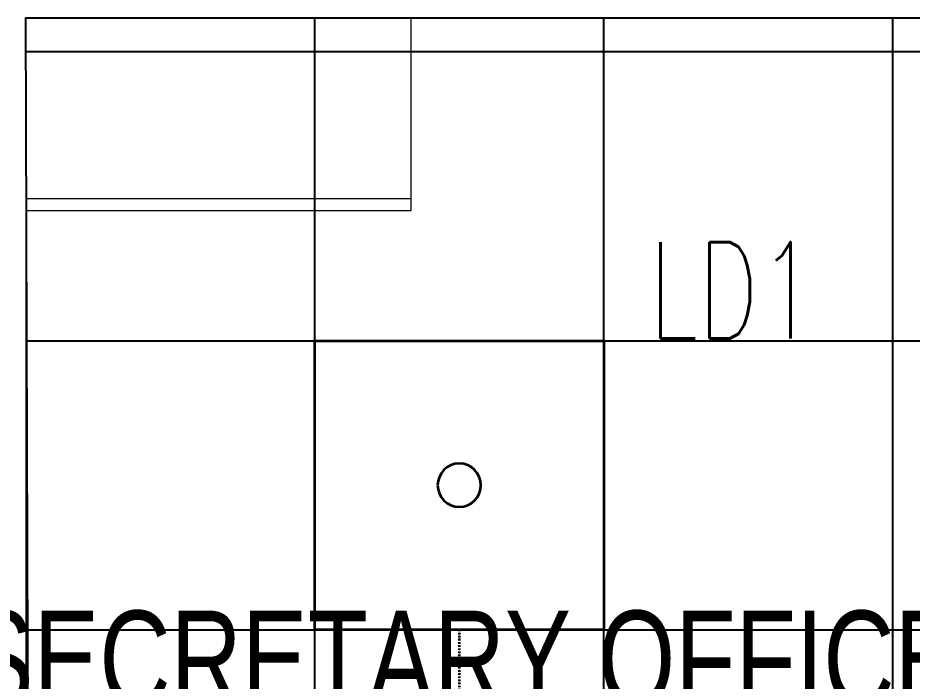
# Model space of a CAD drawing. Extents: x -12260 to 57327, y -29287 to 19916.
# Drawn here: x 39459 to 41316, y 884 to 2260 of the extents above; entities that cross this region are included whole.
import ezdxf
from ezdxf.enums import TextEntityAlignment as Align

# ---------------------------------------------------------------- set-up
doc = ezdxf.new("R2010")
doc.units = 0
doc.header["$LTSCALE"] = 0.25
doc.linetypes.add('DASHDOT', pattern=[25.4, 12.7, -6.35, 0, -6.35])
for name, color, linetype, lineweight in [('01-First Floor$0$72_EGR_BASE_TEXT', 252, 'Continuous', 5), ('01-First Floor$0$LOADING', 253, 'Continuous', 5), ('01-First Floor$0$Walls', 251, 'Continuous', 5), ('E-LITE-CIRC-NUMB', 6, 'Continuous', 25), ('E-LITE-CLNG', 150, 'Continuous', 35), ('E-LITE-CLNG-CNDT', 6, 'DASHDOT', 35), ('E-LITE-CTRL', 6, 'Continuous', 25), ('E-LITE-IDEN', 6, 'Continuous', 25)]:
    doc.layers.add(name, color=color, linetype=linetype, lineweight=lineweight)
doc.layers.add('01-First Floor$0$FALSE CEILING', color=251, linetype='Continuous')
doc.styles.add('01-First Floor$0$X3G_ENTITY_9EC9', font='swisscl.ttf', dxfattribs={"height": 0.2})
doc.styles.add('DC_SIMPLEX', font='SIMPLEX.shx', dxfattribs={"width": 0.7})

# ---------------------------------------------------------------- blocks, each defined once
blk = doc.blocks.new('01-First Floor$0$ME19011A-P')
for p, q in [((-0.425, 0), (0.425, 0)), ((-0.425, 0), (-0.425, -0.015)), ((0.425, 0), (0.425, -0.015)), ((-0.425, -0.015), (0.425, -0.015)), ((-0.36, -0.015), (-0.36, -0.0198)), ((-0.24, -0.015), (-0.24, -0.0198)), ((-0.15, -0.015), (-0.15, -0.04)), ((0, -0.015), (0, -0.04)), ((0.1, -0.015), (0.1, -0.045)), ((0.2, -0.045), (0.2, -0.015)), ((0.2818, -0.015), (0.2484, -0.015)), ((0.2484, -0.0243), (0.2484, -0.015)), ((0.2818, -0.0243), (0.2818, -0.015)), ((0.3211, -0.015), (0.2877, -0.015)), ((0.2877, -0.015), (0.2877, -0.0531)), ((0.3211, -0.0531), (0.3211, -0.015)), ((0.3623, -0.015), (0.3289, -0.015)), ((0.3289, -0.015), (0.3289, -0.0531)), ((0.3623, -0.0531), (0.3623, -0.015)), ((0.3682, -0.0243), (0.3682, -0.015)), ((0.3682, -0.015), (0.4016, -0.015)), ((0.4016, -0.0243), (0.4016, -0.015)), ((-0.3675, -0.0198), (-0.2325, -0.0198)), ((-0.3675, -0.0198), (-0.3675, -0.0399)), ((-0.2325, -0.0198), (-0.2325, -0.0399)), ((-0.15, -0.025), (0, -0.025)), ((-0.0606, -0.0371), (-0.0787, -0.0432)), ((-0.0402, -0.0312), (-0.0496, -0.0337)), ((-0.0376, -0.0409), (-0.0402, -0.0312)), ((0.1, -0.035), (0.2, -0.035)), ((0.2818, -0.0243), (0.2484, -0.0243)), ((0.3211, -0.0243), (0.2877, -0.0243)), ((0.3623, -0.0243), (0.3289, -0.0243)), ((0.3682, -0.0243), (0.4016, -0.0243)), ((-0.3675, -0.0399), (-0.2325, -0.0399)), ((-0.15, -0.04), (-0.1187, -0.04)), ((-0.0887, -0.04), (-0.0637, -0.04)), ((-0.0787, -0.0432), (-0.077, -0.0497)), ((-0.0582, -0.046), (-0.077, -0.0497)), ((-0.047, -0.0434), (-0.0376, -0.0409)), ((-0.0379, -0.04), (0, -0.04)), ((0.1, -0.045), (0.2, -0.045)), ((0.2877, -0.0531), (0.3211, -0.0531)), ((0.3289, -0.0531), (0.3623, -0.0531))]:
    blk.add_line(p, q)
at = {"color": 8, "const_width": 0.000601}
for points in [[(0.3044, -0.0531, -0.184574), (0.2977, -0.0636, -1.44364), (0.2961, -0.0581, -0.837915), (0.2969, -0.0664, -0.30536), (0.2839, -0.062, -1.584726), (0.2894, -0.0609, -0.253153), (0.2827, -0.0684, -0.874198), (0.2775, -0.0585, -0.915253), (0.2791, -0.0658, -0.223821), (0.2683, -0.0644, -1.703343), (0.272, -0.0597, -0.588962), (0.2621, -0.068, -0.717795), (0.2625, -0.0581, -0.983104), (0.2645, -0.0644, -0.326362), (0.2534, -0.0609, -0.758716), (0.2609, -0.0514, -0.906186), (0.2593, -0.0565, -0.189488), (0.2526, -0.0522, -0.7948), (0.2613, -0.0423, -1.223996), (0.2574, -0.047, -0.072149), (0.2534, -0.0403, -0.645886), (0.2609, -0.0324, -1.366917), (0.2574, -0.0371, -0.078415), (0.2542, -0.0308, -0.723006), (0.2613, -0.0256, -1.105484), (0.2582, -0.0292, -0.221197), (0.2566, -0.0243, -0.221197)], [(0.3456, -0.0531, 0.184574), (0.3523, -0.0636, 1.44364), (0.3539, -0.0581, 0.837915), (0.3531, -0.0664, 0.30536), (0.3661, -0.062, 1.584726), (0.3606, -0.0609, 0.253153), (0.3673, -0.0684, 0.874198), (0.3725, -0.0585, 0.915253), (0.3709, -0.0658, 0.223821), (0.3817, -0.0644, 1.703343), (0.378, -0.0597, 0.588962), (0.3879, -0.068, 0.717795), (0.3875, -0.0581, 0.983104), (0.3855, -0.0644, 0.326362), (0.3966, -0.0609, 0.758716), (0.3891, -0.0514, 0.906186), (0.3907, -0.0565, 0.189488), (0.3974, -0.0522, 0.7948), (0.3887, -0.0423, 1.223996), (0.3926, -0.047, 0.072149), (0.3966, -0.0403, 0.645886), (0.3891, -0.0324, 1.366917), (0.3926, -0.0371, 0.078415), (0.3958, -0.0308, 0.723006), (0.3887, -0.0256, 1.105484), (0.3918, -0.0292, 0.221197), (0.3934, -0.0243, 0.221197)]]:
    blk.add_lwpolyline(points, format="xyb", dxfattribs=at)
blk.add_lwpolyline([(-0.1187, -0.0482), (-0.0887, -0.0482), (-0.0887, -0.0382), (-0.1187, -0.0382)], close=True)
blk.add_circle((-0.0537, -0.04), 0.0075)
for centre, radius, start, end in [((-0.1037, -0.04), 0.01, 10.4593, 169.5407), ((-0.1037, -0.04), 0.0075, 14.0075, 165.9925), ((-0.0537, -0.04), 0.01, 45, 180)]:
    blk.add_arc(centre, radius, start, end)
blk = doc.blocks.new('01-First Floor$0$M.44.57.64')
at = {"layer": '01-First Floor$0$LOADING', "xscale": 1000.000000000002, "yscale": 1000.000000000002, "zscale": 1000.000000000002, "rotation": 225.9999036123427}
blk.add_blockref('01-First Floor$0$ME19011A-P', (-80806.9, 16720.7), dxfattribs=at)
blk = doc.blocks.new('01-First Floor$0$GF21027-P')
at = {"layer": '01-First Floor$0$LOADING'}
for p, q in [((0.4, 0.4), (-0.4, 0.4)), ((-0.4, 0.4), (-0.4, 0)), ((0.4, 0), (0.4, 0.4)), ((-0.4, 0.025), (0.4, 0.025)), ((-0.4, 0), (0.4, 0))]:
    blk.add_line(p, q, dxfattribs=at)
blk = doc.blocks.new('01-First Floor')
at = {"layer": '01-First Floor$0$FALSE CEILING', "linetype": 'Continuous'}
for p, q in [((40076, -810), (40076, 2260)), ((40676, -810), (40676, 2260)), ((41276, -810), (41276, 2260)), ((39476.2, 2190), (43476, 2190)), ((39478.2, 1590), (43476, 1590)), ((39480.1, 990), (43476, 990))]:
    blk.add_line(p, q, dxfattribs=at)
at = {"layer": '01-First Floor$0$FALSE CEILING'}
blk.add_lwpolyline([(39486, -810), (39476, 2260), (43476, 2260), (43476, -168.6), (42834.6, -810), (39486, -810)], dxfattribs=at)
at = {"layer": '01-First Floor$0$Walls'}
for p, q in [((41706, 2260), (39476, 2260)), ((39476, 2260), (39476, -810))]:
    blk.add_line(p, q, dxfattribs=at)
at = {"layer": '01-First Floor$0$LOADING', "color": 1, "xscale": 1000, "yscale": 1000, "zscale": 1000, "rotation": 2.091175133064225e-08}
blk.add_blockref('01-First Floor$0$GF21027-P', (39876, 1860, -0.1), dxfattribs=at)
at = {"layer": '01-First Floor$0$LOADING', "xscale": -1, "rotation": 135.9999036123427}
blk.add_blockref('01-First Floor$0$M.44.57.64', (109128.3, -42641.4, -0.1), dxfattribs=at)
at = {"layer": '01-First Floor$0$72_EGR_BASE_TEXT', "insert": (41325.6, 1029.7, 0), "char_height": 200, "attachment_point": 2, "style": '01-First Floor$0$X3G_ENTITY_9EC9'}
blk.add_mtext('SECRETARY OFFICE ENDOCRINOLOGY', dxfattribs=at)
blk = doc.blocks.new('*U25')
blk.add_lwpolyline([(-300, 300), (-300, -300), (300, -300), (300, 300)], close=True)
blk.add_circle((0, 0), 45)
at = {"layer": 'E-LITE-CIRC-NUMB', "style": 'DC_SIMPLEX', "width": 0.7, "flags": 8}
blk.add_attdef('CIRCUIT', text='', height=200, rotation=0, dxfattribs=at).set_placement((-473.9, 300), align=Align.RIGHT)
at = {"layer": 'E-LITE-CTRL', "style": 'DC_SIMPLEX', "width": 0.7, "flags": 8}
blk.add_attdef('CONTROL', (1118.9, -935), '', height=200, rotation=360, dxfattribs=at)
at = {"layer": 'E-LITE-IDEN', "style": 'DC_SIMPLEX', "width": 0.7, "flags": 8}
blk.add_attdef('TYPE', (460.4, 457.6), '', height=200, rotation=360, dxfattribs=at)

msp = doc.modelspace()

# ---------------------------------------------------------------- linework, layer by layer
at = {"layer": 'E-LITE-CLNG-CNDT'}
msp.add_lwpolyline([(40375.9, 990.1), (40375.9, 390.1)], dxfattribs=at)

# ---------------------------------------------------------------- block references
at = {"layer": 'E-LITE-CLNG'}
ref = msp.add_blockref('*U25', (40376.1, 1290.1), dxfattribs=dict(at, xscale=-1))
ref.add_attrib('TYPE', 'LD1', (40769.6, 1594.6), dxfattribs={"layer": 'E-LITE-IDEN', "height": 200, "rotation": 0, "style": 'DC_SIMPLEX', "width": 0.7, "flags": 8})
at = {"layer": 'E-LITE-CLNG-CNDT'}
msp.add_blockref('01-First Floor', (0, 0), dxfattribs=at)

doc.saveas('drawing.dxf')
